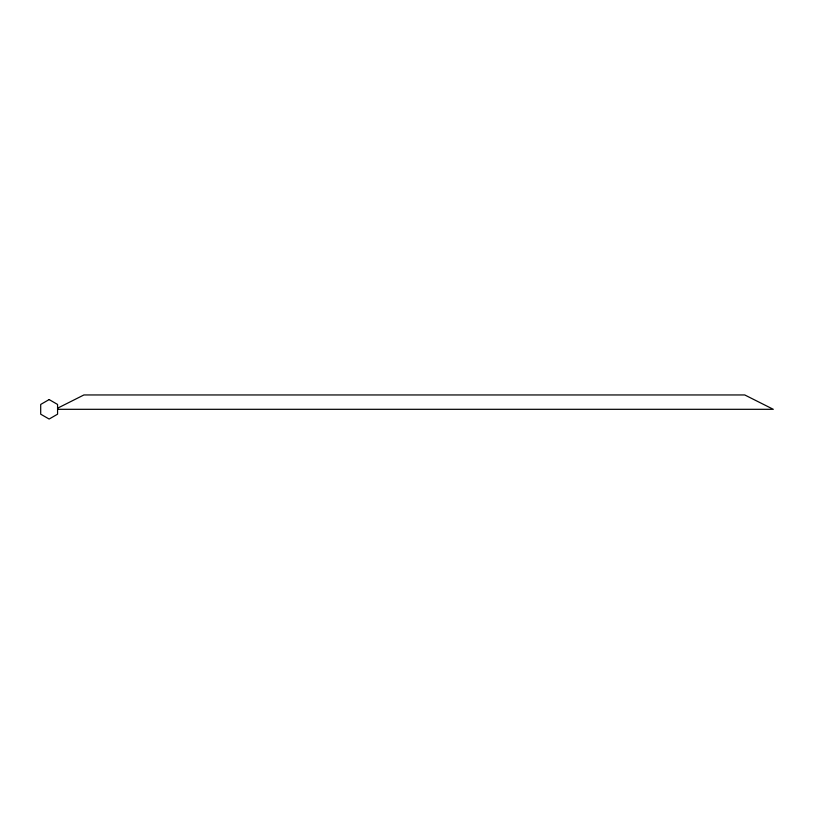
<?xml version="1.0" encoding="UTF-8"?>
<svg xmlns="http://www.w3.org/2000/svg" width="814" height="814" viewBox="0 0 814 814"><rect width="100%" height="100%" fill="white"/><g stroke="black" fill="none" stroke-linecap="round" stroke-linejoin="round"><path stroke-width="1.22" d="M57.55 408.211L83.913 394.953L744.739 394.953L773.3 409.31L57.875 409.31M49.135 399.572L40.7 404.446L40.7 414.184L49.135 419.047L57.57 414.184L57.57 404.446L49.135 399.572"/></g></svg>
